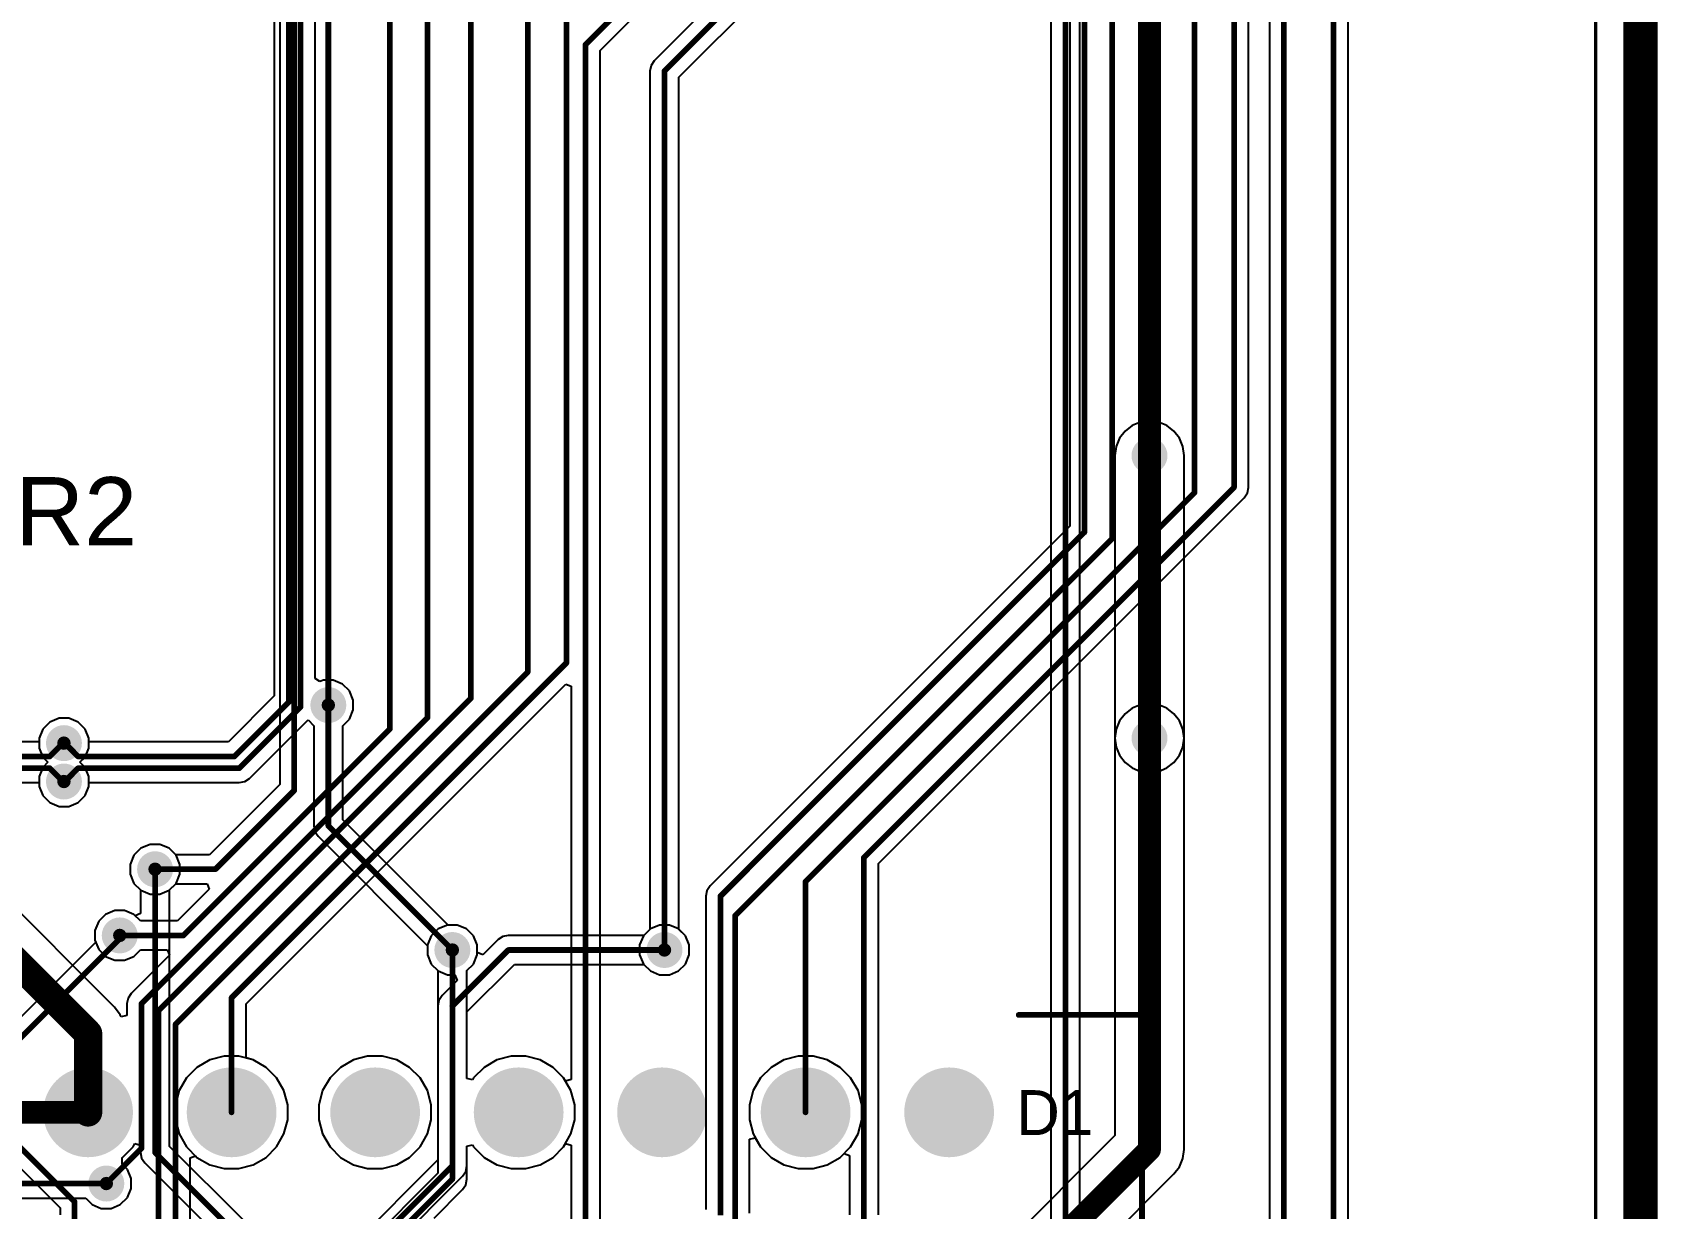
# Model space of a CAD drawing. Header units: millimetres. Extents: x -0.36 to 5.33, y -0.63 to 3.45.
# Drawn here: x 3.903 to 5.33, y 0.932 to 1.965 of the extents above; entities that cross this region are included whole.
import ezdxf

# ---------------------------------------------------------------- set-up
doc = ezdxf.new("R2010")
doc.units = ezdxf.units.MM
doc.header["$MEASUREMENT"] = 0
for name, color, linetype in [('BottomLayer', 5, 'Continuous'), ('BottomSolder', 6, 'Continuous'), ('Mechanical2', 216, 'Continuous'), ('MultiLayer', 9, 'Continuous'), ('PadHoleLayer', 156, 'Continuous'), ('TopLayer', 1, 'Continuous'), ('TopOverlay', 2, 'Continuous'), ('TopSolder', 216, 'Continuous'), ('ViaHoleLayer', 16, 'Continuous')]:
    doc.layers.add(name, color=color, linetype=linetype)
doc.styles.add('Arial', font='', dxfattribs={"height": 0.2})
doc.styles.get('Arial').set_extended_font_data('Arial')

# ---------------------------------------------------------------- blocks, each defined once
blk = doc.blocks.new('1_1376430_8_1')
at = {"layer": 'BottomLayer'}
h = blk.add_hatch(color=5, dxfattribs=at)
edge = h.paths.add_edge_path()
edge.add_arc((1.2933, 0.3238), 0.0394, 0, 360)
h = blk.add_hatch(color=5, dxfattribs=at)
edge = h.paths.add_edge_path()
edge.add_arc((1.4193, 0.3238), 0.0394, 0, 360)
h = blk.add_hatch(color=5, dxfattribs=at)
edge = h.paths.add_edge_path()
edge.add_arc((1.5453, 0.3238), 0.0394, 0, 360)
h = blk.add_hatch(color=5, dxfattribs=at)
edge = h.paths.add_edge_path()
edge.add_arc((1.6713, 0.3238), 0.0394, 0, 360)
h = blk.add_hatch(color=5, dxfattribs=at)
edge = h.paths.add_edge_path()
edge.add_arc((1.7972, 0.3238), 0.0394, 0, 360)
h = blk.add_hatch(color=5, dxfattribs=at)
edge = h.paths.add_edge_path()
edge.add_arc((1.9232, 0.3238), 0.0394, 0, 360)
h = blk.add_hatch(color=5, dxfattribs=at)
edge = h.paths.add_edge_path()
edge.add_arc((2.0492, 0.3238), 0.0394, 0, 360)
at = {"layer": 'BottomSolder'}
h = blk.add_hatch(color=6, dxfattribs=at)
edge = h.paths.add_edge_path()
edge.add_arc((1.2933, 0.3238), 0.0394, 0, 360)
h = blk.add_hatch(color=6, dxfattribs=at)
edge = h.paths.add_edge_path()
edge.add_arc((1.4193, 0.3238), 0.0394, 0, 360)
h = blk.add_hatch(color=6, dxfattribs=at)
edge = h.paths.add_edge_path()
edge.add_arc((1.5453, 0.3238), 0.0394, 0, 360)
h = blk.add_hatch(color=6, dxfattribs=at)
edge = h.paths.add_edge_path()
edge.add_arc((1.6713, 0.3238), 0.0394, 0, 360)
h = blk.add_hatch(color=6, dxfattribs=at)
edge = h.paths.add_edge_path()
edge.add_arc((1.7972, 0.3238), 0.0394, 0, 360)
h = blk.add_hatch(color=6, dxfattribs=at)
edge = h.paths.add_edge_path()
edge.add_arc((1.9232, 0.3238), 0.0394, 0, 360)
h = blk.add_hatch(color=6, dxfattribs=at)
edge = h.paths.add_edge_path()
edge.add_arc((2.0492, 0.3238), 0.0394, 0, 360)
at = {"layer": 'MultiLayer'}
h = blk.add_hatch(color=9, dxfattribs=at)
edge = h.paths.add_edge_path()
edge.add_arc((1.2933, 0.3238), 0.0394, 0, 360)
h = blk.add_hatch(color=9, dxfattribs=at)
edge = h.paths.add_edge_path()
edge.add_arc((1.4193, 0.3238), 0.0394, 0, 360)
h = blk.add_hatch(color=9, dxfattribs=at)
edge = h.paths.add_edge_path()
edge.add_arc((1.5453, 0.3238), 0.0394, 0, 360)
h = blk.add_hatch(color=9, dxfattribs=at)
edge = h.paths.add_edge_path()
edge.add_arc((1.6713, 0.3238), 0.0394, 0, 360)
h = blk.add_hatch(color=9, dxfattribs=at)
edge = h.paths.add_edge_path()
edge.add_arc((1.7972, 0.3238), 0.0394, 0, 360)
h = blk.add_hatch(color=9, dxfattribs=at)
edge = h.paths.add_edge_path()
edge.add_arc((1.9232, 0.3238), 0.0394, 0, 360)
h = blk.add_hatch(color=9, dxfattribs=at)
edge = h.paths.add_edge_path()
edge.add_arc((2.0492, 0.3238), 0.0394, 0, 360)
at = {"layer": 'PadHoleLayer'}
h = blk.add_hatch(color=156, dxfattribs=at)
edge = h.paths.add_edge_path()
edge.add_arc((1.2933, 0.3238), 0.0238, 0, 360)
h = blk.add_hatch(color=156, dxfattribs=at)
edge = h.paths.add_edge_path()
edge.add_arc((1.4193, 0.3238), 0.0238, 0, 360)
h = blk.add_hatch(color=156, dxfattribs=at)
edge = h.paths.add_edge_path()
edge.add_arc((1.5453, 0.3238), 0.0238, 0, 360)
h = blk.add_hatch(color=156, dxfattribs=at)
edge = h.paths.add_edge_path()
edge.add_arc((1.6713, 0.3238), 0.0238, 0, 360)
h = blk.add_hatch(color=156, dxfattribs=at)
edge = h.paths.add_edge_path()
edge.add_arc((1.7972, 0.3238), 0.0238, 0, 360)
h = blk.add_hatch(color=156, dxfattribs=at)
edge = h.paths.add_edge_path()
edge.add_arc((1.9232, 0.3238), 0.0238, 0, 360)
h = blk.add_hatch(color=156, dxfattribs=at)
edge = h.paths.add_edge_path()
edge.add_arc((2.0492, 0.3238), 0.0238, 0, 360)
at = {"layer": 'TopLayer'}
h = blk.add_hatch(color=1, dxfattribs=at)
edge = h.paths.add_edge_path()
edge.add_arc((1.2933, 0.3238), 0.0394, 0, 360)
h = blk.add_hatch(color=1, dxfattribs=at)
edge = h.paths.add_edge_path()
edge.add_arc((1.4193, 0.3238), 0.0394, 0, 360)
h = blk.add_hatch(color=1, dxfattribs=at)
edge = h.paths.add_edge_path()
edge.add_arc((1.5453, 0.3238), 0.0394, 0, 360)
h = blk.add_hatch(color=1, dxfattribs=at)
edge = h.paths.add_edge_path()
edge.add_arc((1.6713, 0.3238), 0.0394, 0, 360)
h = blk.add_hatch(color=1, dxfattribs=at)
edge = h.paths.add_edge_path()
edge.add_arc((1.7972, 0.3238), 0.0394, 0, 360)
h = blk.add_hatch(color=1, dxfattribs=at)
edge = h.paths.add_edge_path()
edge.add_arc((1.9232, 0.3238), 0.0394, 0, 360)
h = blk.add_hatch(color=1, dxfattribs=at)
edge = h.paths.add_edge_path()
edge.add_arc((2.0492, 0.3238), 0.0394, 0, 360)
at = {"layer": 'TopSolder'}
h = blk.add_hatch(color=216, dxfattribs=at)
edge = h.paths.add_edge_path()
edge.add_arc((1.2933, 0.3238), 0.0394, 0, 360)
h = blk.add_hatch(color=216, dxfattribs=at)
edge = h.paths.add_edge_path()
edge.add_arc((1.4193, 0.3238), 0.0394, 0, 360)
h = blk.add_hatch(color=216, dxfattribs=at)
edge = h.paths.add_edge_path()
edge.add_arc((1.5453, 0.3238), 0.0394, 0, 360)
h = blk.add_hatch(color=216, dxfattribs=at)
edge = h.paths.add_edge_path()
edge.add_arc((1.6713, 0.3238), 0.0394, 0, 360)
h = blk.add_hatch(color=216, dxfattribs=at)
edge = h.paths.add_edge_path()
edge.add_arc((1.7972, 0.3238), 0.0394, 0, 360)
h = blk.add_hatch(color=216, dxfattribs=at)
edge = h.paths.add_edge_path()
edge.add_arc((1.9232, 0.3238), 0.0394, 0, 360)
h = blk.add_hatch(color=216, dxfattribs=at)
edge = h.paths.add_edge_path()
edge.add_arc((2.0492, 0.3238), 0.0394, 0, 360)
at = {"layer": 'TopOverlay', "const_width": 0.005}
for points in [[(2.1102, 0.4093), (2.2185, 0.4093)], [(2.1102, 0.4093), (2.2185, 0.4093)], [(2.2185, -0.7415), (2.2185, 0.4093)], [(2.2185, -0.7415), (2.2185, 0.4093)]]:
    blk.add_lwpolyline(points, dxfattribs=at)
at = {"layer": 'TopOverlay', "const_width": 0.0025}
for points in [[(2.109, 0.4093, 1), (2.1115, 0.4093, 1)], [(2.109, 0.4093, 1), (2.1115, 0.4093, 1)], [(2.2172, 0.4093, 1), (2.2197, 0.4093, 1)], [(2.2172, 0.4093, 1), (2.2197, 0.4093, 1)], [(2.2172, 0.4093, 1), (2.2197, 0.4093, 1)], [(2.2172, 0.4093, 1), (2.2197, 0.4093, 1)]]:
    blk.add_lwpolyline(points, format="xyb", close=True, dxfattribs=at)
at = {"layer": 'TopOverlay'}
blk.add_text('D1', height=0.03937, dxfattribs=at).set_placement((2.1083, 0.3039))

msp = doc.modelspace()

# ---------------------------------------------------------------- hatches: boundary and pattern name
at = {"layer": 'BottomLayer'}
h = msp.add_hatch(color=5, dxfattribs=at)
edge = h.paths.add_edge_path()
edge.add_arc((4.884, 1.5931), 0.0118, 0, 360)
h = msp.add_hatch(color=5, dxfattribs=at)
edge = h.paths.add_edge_path()
edge.add_arc((4.1631, 1.3741), 0.0118, 0, 360)
h = msp.add_hatch(color=5, dxfattribs=at)
edge = h.paths.add_edge_path()
edge.add_arc((4.884, 1.3451), 0.0118, 0, 360)
h = msp.add_hatch(color=5, dxfattribs=at)
edge = h.paths.add_edge_path()
edge.add_arc((3.931, 1.3407), 0.0118, 0, 360)
h = msp.add_hatch(color=5, dxfattribs=at)
edge = h.paths.add_edge_path()
edge.add_arc((3.931, 1.307), 0.0118, 0, 360)
h = msp.add_hatch(color=5, dxfattribs=at)
edge = h.paths.add_edge_path()
edge.add_arc((4.011, 1.23), 0.0118, 0, 360)
h = msp.add_hatch(color=5, dxfattribs=at)
edge = h.paths.add_edge_path()
edge.add_arc((3.98, 1.1719), 0.0118, 0, 360)
h = msp.add_hatch(color=5, dxfattribs=at)
edge = h.paths.add_edge_path()
edge.add_arc((4.272, 1.1591), 0.0118, 0, 360)
h = msp.add_hatch(color=5, dxfattribs=at)
edge = h.paths.add_edge_path()
edge.add_arc((4.4582, 1.1591), 0.0118, 0, 360)
h = msp.add_hatch(color=5, dxfattribs=at)
edge = h.paths.add_edge_path()
edge.add_arc((3.9682, 0.9541), 0.0118, 0, 360)
at = {"layer": 'BottomSolder'}
h = msp.add_hatch(color=6, dxfattribs=at)
edge = h.paths.add_edge_path()
edge.add_arc((4.884, 1.5931), 0.0158, 0, 360)
h = msp.add_hatch(color=6, dxfattribs=at)
edge = h.paths.add_edge_path()
edge.add_arc((4.1631, 1.3741), 0.0158, 0, 360)
h = msp.add_hatch(color=6, dxfattribs=at)
edge = h.paths.add_edge_path()
edge.add_arc((3.931, 1.3407), 0.0158, 0, 360)
h = msp.add_hatch(color=6, dxfattribs=at)
edge = h.paths.add_edge_path()
edge.add_arc((4.884, 1.3451), 0.0158, 0, 360)
h = msp.add_hatch(color=6, dxfattribs=at)
edge = h.paths.add_edge_path()
edge.add_arc((3.931, 1.307), 0.0158, 0, 360)
h = msp.add_hatch(color=6, dxfattribs=at)
edge = h.paths.add_edge_path()
edge.add_arc((4.011, 1.23), 0.0158, 0, 360)
h = msp.add_hatch(color=6, dxfattribs=at)
edge = h.paths.add_edge_path()
edge.add_arc((3.98, 1.1719), 0.0158, 0, 360)
h = msp.add_hatch(color=6, dxfattribs=at)
edge = h.paths.add_edge_path()
edge.add_arc((4.272, 1.1591), 0.0158, 0, 360)
h = msp.add_hatch(color=6, dxfattribs=at)
edge = h.paths.add_edge_path()
edge.add_arc((4.4582, 1.1591), 0.0158, 0, 360)
h = msp.add_hatch(color=6, dxfattribs=at)
edge = h.paths.add_edge_path()
edge.add_arc((3.9682, 0.9541), 0.0158, 0, 360)
at = {"layer": 'TopLayer'}
h = msp.add_hatch(color=1, dxfattribs=at)
edge = h.paths.add_edge_path()
edge.add_arc((4.884, 1.5931), 0.0118, 0, 360)
h = msp.add_hatch(color=1, dxfattribs=at)
edge = h.paths.add_edge_path()
edge.add_arc((4.1631, 1.3741), 0.0118, 0, 360)
h = msp.add_hatch(color=1, dxfattribs=at)
edge = h.paths.add_edge_path()
edge.add_arc((4.884, 1.3451), 0.0118, 0, 360)
h = msp.add_hatch(color=1, dxfattribs=at)
edge = h.paths.add_edge_path()
edge.add_arc((3.931, 1.3407), 0.0118, 0, 360)
h = msp.add_hatch(color=1, dxfattribs=at)
edge = h.paths.add_edge_path()
edge.add_arc((3.931, 1.307), 0.0118, 0, 360)
h = msp.add_hatch(color=1, dxfattribs=at)
edge = h.paths.add_edge_path()
edge.add_arc((4.011, 1.23), 0.0118, 0, 360)
h = msp.add_hatch(color=1, dxfattribs=at)
edge = h.paths.add_edge_path()
edge.add_arc((3.98, 1.1719), 0.0118, 0, 360)
h = msp.add_hatch(color=1, dxfattribs=at)
edge = h.paths.add_edge_path()
edge.add_arc((4.272, 1.1591), 0.0118, 0, 360)
h = msp.add_hatch(color=1, dxfattribs=at)
edge = h.paths.add_edge_path()
edge.add_arc((4.4582, 1.1591), 0.0118, 0, 360)
h = msp.add_hatch(color=1, dxfattribs=at)
edge = h.paths.add_edge_path()
edge.add_arc((3.9682, 0.9541), 0.0118, 0, 360)
at = {"layer": 'TopSolder'}
h = msp.add_hatch(color=216, dxfattribs=at)
edge = h.paths.add_edge_path()
edge.add_arc((4.884, 1.5931), 0.0158, 0, 360)
h = msp.add_hatch(color=216, dxfattribs=at)
edge = h.paths.add_edge_path()
edge.add_arc((4.1631, 1.3741), 0.0158, 0, 360)
h = msp.add_hatch(color=216, dxfattribs=at)
edge = h.paths.add_edge_path()
edge.add_arc((3.931, 1.3407), 0.0158, 0, 360)
h = msp.add_hatch(color=216, dxfattribs=at)
edge = h.paths.add_edge_path()
edge.add_arc((4.884, 1.3451), 0.0158, 0, 360)
h = msp.add_hatch(color=216, dxfattribs=at)
edge = h.paths.add_edge_path()
edge.add_arc((3.931, 1.307), 0.0158, 0, 360)
h = msp.add_hatch(color=216, dxfattribs=at)
edge = h.paths.add_edge_path()
edge.add_arc((4.011, 1.23), 0.0158, 0, 360)
h = msp.add_hatch(color=216, dxfattribs=at)
edge = h.paths.add_edge_path()
edge.add_arc((3.98, 1.1719), 0.0158, 0, 360)
h = msp.add_hatch(color=216, dxfattribs=at)
edge = h.paths.add_edge_path()
edge.add_arc((4.272, 1.1591), 0.0158, 0, 360)
h = msp.add_hatch(color=216, dxfattribs=at)
edge = h.paths.add_edge_path()
edge.add_arc((4.4582, 1.1591), 0.0158, 0, 360)
h = msp.add_hatch(color=216, dxfattribs=at)
edge = h.paths.add_edge_path()
edge.add_arc((3.9682, 0.9541), 0.0158, 0, 360)
at = {"layer": 'ViaHoleLayer'}
h = msp.add_hatch(color=16, dxfattribs=at)
edge = h.paths.add_edge_path()
edge.add_arc((4.884, 1.5931), 0.00591, 0, 360)
h = msp.add_hatch(color=16, dxfattribs=at)
edge = h.paths.add_edge_path()
edge.add_arc((4.1631, 1.3741), 0.00591, 0, 360)
h = msp.add_hatch(color=16, dxfattribs=at)
edge = h.paths.add_edge_path()
edge.add_arc((3.931, 1.3407), 0.00591, 0, 360)
h = msp.add_hatch(color=16, dxfattribs=at)
edge = h.paths.add_edge_path()
edge.add_arc((4.884, 1.3451), 0.00591, 0, 360)
h = msp.add_hatch(color=16, dxfattribs=at)
edge = h.paths.add_edge_path()
edge.add_arc((3.931, 1.307), 0.00591, 0, 360)
h = msp.add_hatch(color=16, dxfattribs=at)
edge = h.paths.add_edge_path()
edge.add_arc((4.011, 1.23), 0.00591, 0, 360)
h = msp.add_hatch(color=16, dxfattribs=at)
edge = h.paths.add_edge_path()
edge.add_arc((3.98, 1.1719), 0.00591, 0, 360)
h = msp.add_hatch(color=16, dxfattribs=at)
edge = h.paths.add_edge_path()
edge.add_arc((4.272, 1.1591), 0.00591, 0, 360)
h = msp.add_hatch(color=16, dxfattribs=at)
edge = h.paths.add_edge_path()
edge.add_arc((4.4582, 1.1591), 0.00591, 0, 360)
h = msp.add_hatch(color=16, dxfattribs=at)
edge = h.paths.add_edge_path()
edge.add_arc((3.9682, 0.9541), 0.00591, 0, 360)

# ---------------------------------------------------------------- linework, layer by layer
at = {"layer": 'BottomLayer'}
for p, q in [((5.275, 3.399), (5.275, -0.02)), ((4.8229, 0.5372), (4.8229, 2.757)), ((4.7974, 2.7517), (4.7974, 0.5424)), ((4.1157, 2.2118), (4.1157, 1.3821)), ((4.1515, 1.3975), (4.1515, 2.2022)), ((4.8626, 1.6145), (4.8578, 1.6083)), ((4.8689, 1.6194), (4.8626, 1.6145)), ((4.8762, 1.6224), (4.8689, 1.6194)), ((4.884, 1.6234), (4.8762, 1.6224)), ((4.8918, 1.6224), (4.884, 1.6234)), ((4.8991, 1.6194), (4.8918, 1.6224)), ((4.9054, 1.6145), (4.8991, 1.6194)), ((4.9102, 1.6083), (4.9054, 1.6145)), ((4.8548, 1.601), (4.8537, 1.5931)), ((4.8578, 1.6083), (4.8548, 1.601)), ((4.9132, 1.601), (4.9102, 1.6083)), ((4.9143, 1.5931), (4.9132, 1.601)), ((4.8537, 1.5931), (4.8537, 1.3451)), ((4.9143, 1.3451), (4.9143, 1.5931)), ((4.1557, 1.3947), (4.1515, 1.3975)), ((4.1588, 1.396), (4.1557, 1.3947)), ((4.1674, 1.396), (4.1588, 1.396)), ((4.1755, 1.3926), (4.1674, 1.396)), ((4.1816, 1.3865), (4.1755, 1.3926)), ((4.1849, 1.3785), (4.1816, 1.3865)), ((4.1157, 1.3821), (4.0754, 1.3417)), ((4.1816, 1.3618), (4.1849, 1.3698)), ((4.1849, 1.3698), (4.1849, 1.3785)), ((3.9186, 1.3592), (3.9125, 1.353)), ((3.9267, 1.3625), (3.9186, 1.3592)), ((3.9353, 1.3625), (3.9267, 1.3625)), ((3.9434, 1.3592), (3.9353, 1.3625)), ((3.9495, 1.353), (3.9434, 1.3592)), ((4.0939, 1.3097), (4.1453, 1.3611)), ((4.1453, 1.3611), (4.1504, 1.356)), ((4.1504, 1.356), (4.1504, 1.268)), ((4.1758, 1.356), (4.1816, 1.3618)), ((4.1758, 1.2733), (4.1758, 1.356)), ((3.9125, 1.353), (3.9092, 1.345)), ((3.9092, 1.345), (3.9092, 1.3363)), ((3.9528, 1.345), (3.9495, 1.353)), ((3.9528, 1.3417), (3.9528, 1.345)), ((4.0754, 1.3417), (3.9528, 1.3417)), ((4.8537, 1.3451), (4.8548, 1.3373)), ((4.9132, 1.3373), (4.9143, 1.3451)), ((3.9092, 1.3363), (3.9125, 1.3283)), ((3.9125, 1.3283), (3.917, 1.3239)), ((4.8548, 1.3373), (4.8578, 1.33)), ((4.8578, 1.33), (4.8626, 1.3238)), ((4.9054, 1.3238), (4.9102, 1.33)), ((4.9102, 1.33), (4.9132, 1.3373)), ((3.9125, 1.3194), (3.9092, 1.3114)), ((3.917, 1.3239), (3.9125, 1.3194)), ((4.8626, 1.3238), (4.8689, 1.3189)), ((4.8689, 1.3189), (4.8762, 1.3159)), ((4.8762, 1.3159), (4.884, 1.3149)), ((4.884, 1.3149), (4.8918, 1.3159)), ((4.8918, 1.3159), (4.8991, 1.3189)), ((4.8991, 1.3189), (4.9054, 1.3238)), ((3.9092, 1.3114), (3.9092, 1.3027)), ((3.9092, 1.3027), (3.9125, 1.2947)), ((3.9495, 1.2947), (3.9528, 1.3027)), ((3.9528, 1.3027), (3.9528, 1.306)), ((3.9528, 1.306), (4.0849, 1.306)), ((4.0849, 1.306), (4.0898, 1.3069)), ((4.0898, 1.3069), (4.0939, 1.3097)), ((3.9125, 1.2947), (3.9186, 1.2885)), ((3.9186, 1.2885), (3.9267, 1.2852)), ((3.9267, 1.2852), (3.9353, 1.2852)), ((3.9353, 1.2852), (3.9434, 1.2885)), ((3.9434, 1.2885), (3.9495, 1.2947)), ((4.2682, 1.181), (4.1758, 1.2733)), ((4.1504, 1.268), (4.1513, 1.2632)), ((4.1513, 1.2632), (4.1541, 1.259)), ((4.1541, 1.259), (4.2502, 1.1629)), ((3.9925, 1.2424), (3.9892, 1.2343)), ((3.9986, 1.2485), (3.9925, 1.2424)), ((4.0067, 1.2518), (3.9986, 1.2485)), ((4.0153, 1.2518), (4.0067, 1.2518)), ((4.0234, 1.2485), (4.0153, 1.2518)), ((4.0295, 1.2424), (4.0234, 1.2485)), ((4.0328, 1.2343), (4.0295, 1.2424)), ((3.9892, 1.2343), (3.9892, 1.2257)), ((4.0328, 1.2257), (4.0328, 1.2343)), ((3.9892, 1.2257), (3.9925, 1.2176)), ((3.9925, 1.2176), (3.9983, 1.2119)), ((4.0237, 1.2119), (4.0295, 1.2176)), ((4.0295, 1.2176), (4.0328, 1.2257)), ((3.9983, 1.2119), (3.9983, 1.1911)), ((4.0237, 0.9867), (4.0237, 1.2119)), ((3.9615, 1.1843), (3.9582, 1.1763)), ((3.9676, 1.1904), (3.9615, 1.1843)), ((3.9757, 1.1938), (3.9676, 1.1904)), ((3.9843, 1.1938), (3.9757, 1.1938)), ((3.9923, 1.1904), (3.9843, 1.1938)), ((3.9936, 1.1891), (3.9923, 1.1904)), ((3.9983, 1.1911), (3.9936, 1.1891)), ((3.9582, 1.1763), (3.9582, 1.1676)), ((4.2763, 1.181), (4.2682, 1.181)), ((4.2844, 1.1776), (4.2763, 1.181)), ((4.2905, 1.1715), (4.2844, 1.1776)), ((4.2938, 1.1635), (4.2905, 1.1715)), ((4.3162, 1.1709), (4.3121, 1.1682)), ((4.3211, 1.1719), (4.3162, 1.1709)), ((4.4401, 1.1719), (4.3211, 1.1719)), ((4.4458, 1.1776), (4.4401, 1.1719)), ((4.4538, 1.181), (4.4458, 1.1776)), ((4.4625, 1.181), (4.4538, 1.181)), ((4.4705, 1.1776), (4.4625, 1.181)), ((4.4766, 1.1715), (4.4705, 1.1776)), ((4.48, 1.1635), (4.4766, 1.1715)), ((3.9589, 1.1659), (3.888, 1.095)), ((3.9582, 1.1676), (3.9589, 1.1659)), ((4.2502, 1.1629), (4.2502, 1.1548)), ((4.2938, 1.1569), (4.2938, 1.1635)), ((4.2988, 1.1549), (4.2938, 1.1569)), ((4.3121, 1.1682), (4.2988, 1.1549)), ((4.48, 1.1548), (4.48, 1.1635)), ((4.2502, 1.1548), (4.2535, 1.1468)), ((4.2535, 1.1468), (4.2596, 1.1407)), ((4.2847, 1.1048), (4.3264, 1.1464)), ((4.3264, 1.1464), (4.4401, 1.1464)), ((4.4401, 1.1464), (4.4458, 1.1407)), ((4.4705, 1.1407), (4.4766, 1.1468)), ((4.4766, 1.1468), (4.48, 1.1548)), ((4.2596, 1.1407), (4.2677, 1.1373)), ((4.2763, 1.1323), (4.263, 1.1191)), ((4.2677, 1.1373), (4.2742, 1.1373)), ((4.2742, 1.1373), (4.2763, 1.1323)), ((4.4458, 1.1407), (4.4538, 1.1373)), ((4.4538, 1.1373), (4.4625, 1.1373)), ((4.4625, 1.1373), (4.4705, 1.1407)), ((4.2602, 1.1149), (4.2593, 1.11)), ((4.263, 1.1191), (4.2602, 1.1149)), ((4.2593, 1.11), (4.2593, 0.9749)), ((4.2847, 1.0464), (4.2847, 1.1048)), ((4.0478, 1.0561), (4.0386, 1.0469)), ((4.0591, 1.0626), (4.0478, 1.0561)), ((4.0716, 1.066), (4.0591, 1.0626)), ((4.0846, 1.066), (4.0716, 1.066)), ((4.0972, 1.0626), (4.0846, 1.066)), ((4.1085, 1.0561), (4.0972, 1.0626)), ((4.1176, 1.0469), (4.1085, 1.0561)), ((4.1738, 1.0561), (4.1646, 1.0469)), ((4.1851, 1.0626), (4.1738, 1.0561)), ((4.1976, 1.066), (4.1851, 1.0626)), ((4.2106, 1.066), (4.1976, 1.066)), ((4.2232, 1.0626), (4.2106, 1.066)), ((4.2344, 1.0561), (4.2232, 1.0626)), ((4.2436, 1.0469), (4.2344, 1.0561)), ((4.2998, 1.0561), (4.2906, 1.0469)), ((4.3111, 1.0626), (4.2998, 1.0561)), ((4.3236, 1.066), (4.3111, 1.0626)), ((4.3366, 1.066), (4.3236, 1.066)), ((4.3492, 1.0626), (4.3366, 1.066)), ((4.3604, 1.0561), (4.3492, 1.0626)), ((4.3696, 1.0469), (4.3604, 1.0561)), ((4.5518, 1.0561), (4.5426, 1.0469)), ((4.563, 1.0626), (4.5518, 1.0561)), ((4.5756, 1.066), (4.563, 1.0626)), ((4.5886, 1.066), (4.5756, 1.066)), ((4.6011, 1.0626), (4.5886, 1.066)), ((4.6124, 1.0561), (4.6011, 1.0626)), ((4.6216, 1.0469), (4.6124, 1.0561)), ((4.0386, 1.0469), (4.0321, 1.0357)), ((4.1241, 1.0357), (4.1176, 1.0469)), ((4.1646, 1.0469), (4.1581, 1.0357)), ((4.2501, 1.0357), (4.2436, 1.0469)), ((4.2896, 1.0451), (4.2847, 1.0464)), ((4.2906, 1.0469), (4.2896, 1.0451)), ((4.3761, 1.0357), (4.3696, 1.0469)), ((4.5426, 1.0469), (4.5361, 1.0357)), ((4.6281, 1.0357), (4.6216, 1.0469)), ((4.0321, 1.0357), (4.0288, 1.0231)), ((4.1275, 1.0231), (4.1241, 1.0357)), ((4.1581, 1.0357), (4.1548, 1.0231)), ((4.2535, 1.0231), (4.2501, 1.0357)), ((4.3795, 1.0231), (4.3761, 1.0357)), ((4.5361, 1.0357), (4.5327, 1.0231)), ((4.6314, 1.0231), (4.6281, 1.0357)), ((4.0288, 1.0231), (4.0288, 1.0101)), ((4.1275, 1.0101), (4.1275, 1.0231)), ((4.1548, 1.0231), (4.1548, 1.0101)), ((4.2535, 1.0101), (4.2535, 1.0231)), ((4.3795, 1.0101), (4.3795, 1.0231)), ((4.5327, 1.0231), (4.5327, 1.0101)), ((4.6314, 1.0101), (4.6314, 1.0231)), ((4.0288, 1.0101), (4.0321, 0.9976)), ((4.1241, 0.9976), (4.1275, 1.0101)), ((4.1548, 1.0101), (4.1581, 0.9976)), ((4.2501, 0.9976), (4.2535, 1.0101)), ((4.3761, 0.9976), (4.3795, 1.0101)), ((4.5327, 1.0101), (4.5361, 0.9976)), ((4.6281, 0.9976), (4.6314, 1.0101)), ((3.9825, 0.9771), (3.9917, 0.9863)), ((3.9917, 0.9863), (3.9933, 0.9891)), ((3.9933, 0.9891), (3.9983, 0.9877)), ((3.9983, 0.9877), (3.9983, 0.9814)), ((4.0889, 0.9216), (4.0237, 0.9867)), ((4.0321, 0.9976), (4.0386, 0.9863)), ((4.0386, 0.9863), (4.0478, 0.9771)), ((4.1085, 0.9771), (4.1176, 0.9863)), ((4.1176, 0.9863), (4.1241, 0.9976)), ((4.1581, 0.9976), (4.1646, 0.9863)), ((4.1646, 0.9863), (4.1738, 0.9771)), ((4.2344, 0.9771), (4.2436, 0.9863)), ((4.2436, 0.9863), (4.2501, 0.9976)), ((4.2847, 0.9868), (4.2896, 0.9881)), ((4.2847, 0.9697), (4.2847, 0.9868)), ((4.2896, 0.9881), (4.2906, 0.9863)), ((4.2906, 0.9863), (4.2998, 0.9771)), ((4.3604, 0.9771), (4.3696, 0.9863)), ((4.3696, 0.9863), (4.3761, 0.9976)), ((4.5361, 0.9976), (4.5426, 0.9863)), ((4.5426, 0.9863), (4.5518, 0.9771)), ((4.6124, 0.9771), (4.6216, 0.9863)), ((4.6216, 0.9863), (4.6281, 0.9976)), ((3.9821, 0.9711), (3.9822, 0.977)), ((3.9867, 0.9665), (3.9821, 0.9711)), ((3.9822, 0.977), (3.9825, 0.9771)), ((3.9983, 0.9814), (3.9992, 0.9765)), ((3.9992, 0.9765), (4.002, 0.9724)), ((4.002, 0.9724), (4.0708, 0.9035)), ((4.0478, 0.9771), (4.0591, 0.9706)), ((4.0591, 0.9706), (4.0716, 0.9672)), ((4.0846, 0.9672), (4.0972, 0.9706)), ((4.0972, 0.9706), (4.1085, 0.9771)), ((4.2593, 0.9749), (4.1676, 0.8832)), ((4.1738, 0.9771), (4.1851, 0.9706)), ((4.1851, 0.9706), (4.1976, 0.9672)), ((4.2106, 0.9672), (4.2232, 0.9706)), ((4.2232, 0.9706), (4.2344, 0.9771)), ((4.2998, 0.9771), (4.3111, 0.9706)), ((4.3111, 0.9706), (4.3236, 0.9672)), ((4.3366, 0.9672), (4.3492, 0.9706)), ((4.3492, 0.9706), (4.3604, 0.9771)), ((4.5518, 0.9771), (4.563, 0.9706)), ((4.563, 0.9706), (4.5756, 0.9672)), ((4.5886, 0.9672), (4.6011, 0.9706)), ((4.6011, 0.9706), (4.6124, 0.9771)), ((3.99, 0.9585), (3.9867, 0.9665)), ((3.99, 0.9498), (3.99, 0.9585)), ((4.0716, 0.9672), (4.0846, 0.9672)), ((4.1945, 0.8741), (4.281, 0.9607)), ((4.1976, 0.9672), (4.2106, 0.9672)), ((4.281, 0.9607), (4.2838, 0.9648)), ((4.2838, 0.9648), (4.2847, 0.9697)), ((4.3236, 0.9672), (4.3366, 0.9672)), ((4.5756, 0.9672), (4.5886, 0.9672)), ((3.9805, 0.9357), (3.9867, 0.9418)), ((3.9867, 0.9418), (3.99, 0.9498)), ((3.8592, 0.9414), (3.9501, 0.9414)), ((3.9501, 0.9414), (3.9558, 0.9357)), ((3.9558, 0.9357), (3.9638, 0.9323)), ((3.9638, 0.9323), (3.9725, 0.9323)), ((3.9725, 0.9323), (3.9805, 0.9357))]:
    msp.add_line(p, q, dxfattribs=at)
for points, const_width in [([(4.8102, 0.5372), (4.8102, 2.757)], 0.005), ([(4.1285, 1.3768), (4.1285, 2.2118)], 0.005), ([(4.1388, 1.3726), (4.1388, 2.2075)], 0.005), ([(4.884, 1.3451), (4.884, 1.5931)], 0.02), ([(4.0807, 1.329), (4.1285, 1.3768)], 0.005), ([(4.0849, 1.3187), (4.1388, 1.3726)], 0.005), ([(4.1631, 1.268), (4.1631, 1.3741)], 0.005), ([(3.931, 1.3407), (3.9318, 1.3407)], 0.005), ([(3.9318, 1.3407), (3.9434, 1.329)], 0.005), ([(3.9434, 1.329), (4.0807, 1.329)], 0.005), ([(3.9318, 1.307), (3.9434, 1.3187)], 0.005), ([(3.9434, 1.3187), (4.0849, 1.3187)], 0.005), ([(3.931, 1.307), (3.9318, 1.307)], 0.005), ([(4.1631, 1.268), (4.272, 1.1591)], 0.005), ([(4.011, 0.9814), (4.011, 1.23)], 0.005), ([(3.8872, 1.0761), (3.98, 1.169)], 0.005), ([(3.98, 1.169), (3.98, 1.1719)], 0.005), ([(4.272, 1.11), (4.3211, 1.1591)], 0.005), ([(4.3211, 1.1591), (4.4582, 1.1591)], 0.005), ([(4.272, 0.9697), (4.272, 1.11)], 0.005), ([(3.5939, 1.0166), (3.9522, 1.0166)], 0.02), ([(4.011, 0.9814), (4.1136, 0.8788)], 0.005), ([(4.1495, 0.8471), (4.272, 0.9697)], 0.005), ([(3.854, 0.9541), (3.9682, 0.9541)], 0.005)]:
    msp.add_lwpolyline(points, dxfattribs=dict(at, const_width=const_width))
for points, const_width in [([(4.879, 1.5931, 1), (4.889, 1.5931, 1)], 0.01), ([(4.1272, 1.3768, 1), (4.1297, 1.3768, 1)], 0.0025), ([(4.1272, 1.3768, 1), (4.1297, 1.3768, 1)], 0.0025), ([(4.1375, 1.3726, 1), (4.14, 1.3726, 1)], 0.0025), ([(4.1375, 1.3726, 1), (4.14, 1.3726, 1)], 0.0025), ([(4.1619, 1.3741, 1), (4.1644, 1.3741, 1)], 0.0025), ([(3.9298, 1.3407, 1), (3.9323, 1.3407, 1)], 0.0025), ([(3.9305, 1.3407, 1), (3.933, 1.3407, 1)], 0.0025), ([(3.9305, 1.3407, 1), (3.933, 1.3407, 1)], 0.0025), ([(4.879, 1.3451, 1), (4.889, 1.3451, 1)], 0.01), ([(3.9422, 1.329, 1), (3.9447, 1.329, 1)], 0.0025), ([(3.9422, 1.329, 1), (3.9447, 1.329, 1)], 0.0025), ([(4.0794, 1.329, 1), (4.0819, 1.329, 1)], 0.0025), ([(4.0794, 1.329, 1), (4.0819, 1.329, 1)], 0.0025), ([(3.9422, 1.3187, 1), (3.9447, 1.3187, 1)], 0.0025), ([(3.9422, 1.3187, 1), (3.9447, 1.3187, 1)], 0.0025), ([(4.0837, 1.3187, 1), (4.0862, 1.3187, 1)], 0.0025), ([(4.0837, 1.3187, 1), (4.0862, 1.3187, 1)], 0.0025), ([(3.9298, 1.307, 1), (3.9323, 1.307, 1)], 0.0025), ([(3.9305, 1.307, 1), (3.933, 1.307, 1)], 0.0025), ([(3.9305, 1.307, 1), (3.933, 1.307, 1)], 0.0025), ([(4.1619, 1.268, 1), (4.1644, 1.268, 1)], 0.0025), ([(4.1619, 1.268, 1), (4.1644, 1.268, 1)], 0.0025), ([(4.0098, 1.23, 1), (4.0122, 1.23, 1)], 0.0025), ([(3.9787, 1.1719, 1), (3.9812, 1.1719, 1)], 0.0025), ([(3.9787, 1.169, 1), (3.9812, 1.169, 1)], 0.0025), ([(3.9787, 1.169, 1), (3.9812, 1.169, 1)], 0.0025), ([(4.2707, 1.1591, 1), (4.2732, 1.1591, 1)], 0.0025), ([(4.3199, 1.1591, 1), (4.3224, 1.1591, 1)], 0.0025), ([(4.3199, 1.1591, 1), (4.3224, 1.1591, 1)], 0.0025), ([(4.4569, 1.1591, 1), (4.4594, 1.1591, 1)], 0.0025), ([(4.2707, 1.11, 1), (4.2732, 1.11, 1)], 0.0025), ([(4.2707, 1.11, 1), (4.2732, 1.11, 1)], 0.0025), ([(3.9472, 1.0166, 1), (3.9572, 1.0166, 1)], 0.01), ([(4.0098, 0.9814, 1), (4.0122, 0.9814, 1)], 0.0025), ([(4.0098, 0.9814, 1), (4.0122, 0.9814, 1)], 0.0025), ([(4.2707, 0.9697, 1), (4.2732, 0.9697, 1)], 0.0025), ([(4.2707, 0.9697, 1), (4.2732, 0.9697, 1)], 0.0025), ([(3.9669, 0.9541, 1), (3.9694, 0.9541, 1)], 0.0025)]:
    msp.add_lwpolyline(points, format="xyb", close=True, dxfattribs=dict(at, const_width=const_width))
at = {"layer": 'Mechanical2', "const_width": 0.03}
msp.add_lwpolyline([(5.315, 3.4333), (5.315, -0.059)], dxfattribs=at)
at = {"layer": 'TopLayer'}
for p, q in [((5.276, 3.399), (5.276, -0.02)), ((4.9709, 1.5651), (4.9709, 2.938)), ((4.9893, 2.9379), (4.9893, 0.6503)), ((5.0583, 0.6556), (5.0583, 2.938)), ((4.8141, 2.7837), (4.8141, 1.5311)), ((4.1204, 2.2969), (4.1204, 1.3044)), ((4.5365, 2.027), (4.4491, 1.9397)), ((4.4709, 1.9254), (4.5583, 2.0127)), ((4.4017, 1.9487), (4.4401, 1.9871)), ((4.4017, 0.8888), (4.4017, 1.9487)), ((4.4464, 1.9355), (4.4454, 1.9306)), ((4.4454, 1.9306), (4.4454, 1.1772)), ((4.4491, 1.9397), (4.4464, 1.9355)), ((4.4709, 1.1772), (4.4709, 1.9254)), ((4.646, 1.235), (4.9672, 1.5561)), ((4.9672, 1.5561), (4.9699, 1.5603)), ((4.9699, 1.5603), (4.9709, 1.5651)), ((4.8141, 1.5311), (4.4983, 1.2153)), ((4.0909, 1.1119), (4.3716, 1.3926)), ((4.3716, 1.3926), (4.3763, 1.3907)), ((4.3763, 1.3907), (4.3763, 1.0454)), ((4.8689, 1.3714), (4.8626, 1.3665)), ((4.8762, 1.3744), (4.8689, 1.3714)), ((4.884, 1.3754), (4.8762, 1.3744)), ((4.8918, 1.3744), (4.884, 1.3754)), ((4.8991, 1.3714), (4.8918, 1.3744)), ((4.9054, 1.3665), (4.8991, 1.3714)), ((3.9186, 1.3592), (3.9125, 1.353)), ((3.9267, 1.3625), (3.9186, 1.3592)), ((3.9353, 1.3625), (3.9267, 1.3625)), ((3.9434, 1.3592), (3.9353, 1.3625)), ((3.9495, 1.353), (3.9434, 1.3592)), ((4.8578, 1.3603), (4.8548, 1.353)), ((4.8626, 1.3665), (4.8578, 1.3603)), ((4.9102, 1.3603), (4.9054, 1.3665)), ((4.9132, 1.353), (4.9102, 1.3603)), ((3.9092, 1.3417), (3.5641, 1.3417)), ((3.9125, 1.353), (3.9092, 1.345)), ((3.9092, 1.345), (3.9092, 1.3417)), ((3.9528, 1.345), (3.9495, 1.353)), ((3.9528, 1.3363), (3.9528, 1.345)), ((4.8548, 1.353), (4.8537, 1.3451)), ((4.8537, 1.3451), (4.8537, 0.9964)), ((4.9143, 1.3451), (4.9132, 1.353)), ((4.9143, 0.9839), (4.9143, 1.3451)), ((3.945, 1.3239), (3.9495, 1.3283)), ((3.9495, 1.3283), (3.9528, 1.3363)), ((3.9495, 1.3194), (3.945, 1.3239)), ((3.9528, 1.3114), (3.9495, 1.3194)), ((3.8328, 1.306), (3.9092, 1.306)), ((3.9092, 1.306), (3.9092, 1.3027)), ((3.9092, 1.3027), (3.9125, 1.2947)), ((3.9495, 1.2947), (3.9528, 1.3027)), ((3.9528, 1.3027), (3.9528, 1.3114)), ((4.1204, 1.3044), (4.0587, 1.2427)), ((3.9125, 1.2947), (3.9186, 1.2885)), ((3.9186, 1.2885), (3.9267, 1.2852)), ((3.9267, 1.2852), (3.9353, 1.2852)), ((3.9353, 1.2852), (3.9434, 1.2885)), ((3.9434, 1.2885), (3.9495, 1.2947)), ((3.9925, 1.2424), (3.9892, 1.2343)), ((3.9986, 1.2485), (3.9925, 1.2424)), ((4.0067, 1.2518), (3.9986, 1.2485)), ((4.0153, 1.2518), (4.0067, 1.2518)), ((4.0234, 1.2485), (4.0153, 1.2518)), ((4.0291, 1.2427), (4.0234, 1.2485)), ((4.0587, 1.2427), (4.0291, 1.2427)), ((3.9753, 1.109), (3.8496, 1.2348)), ((3.9892, 1.2343), (3.9892, 1.2257)), ((4.646, 0.9265), (4.646, 1.235)), ((3.9892, 1.2257), (3.9925, 1.2176)), ((3.9925, 1.2176), (3.9986, 1.2115)), ((4.0234, 1.2115), (4.0291, 1.2173)), ((4.0291, 1.2173), (4.0567, 1.2173)), ((4.0586, 1.2126), (4.0307, 1.1847)), ((4.0567, 1.2173), (4.0586, 1.2126)), ((4.4983, 1.2153), (4.4955, 1.2111)), ((3.9986, 1.2115), (4.0067, 1.2082)), ((4.0067, 1.2082), (4.0153, 1.2082)), ((4.0153, 1.2082), (4.0234, 1.2115)), ((4.4955, 1.2111), (4.4945, 1.2063)), ((4.4945, 1.2063), (4.4945, 0.9313)), ((3.9615, 1.1843), (3.9582, 1.1763)), ((3.9676, 1.1904), (3.9615, 1.1843)), ((3.9757, 1.1938), (3.9676, 1.1904)), ((3.9843, 1.1938), (3.9757, 1.1938)), ((3.9923, 1.1904), (3.9843, 1.1938)), ((3.9981, 1.1847), (3.9923, 1.1904)), ((4.0307, 1.1847), (3.9981, 1.1847)), ((3.9582, 1.1763), (3.9582, 1.1676)), ((4.2535, 1.1715), (4.2502, 1.1635)), ((4.2596, 1.1776), (4.2535, 1.1715)), ((4.2677, 1.181), (4.2596, 1.1776)), ((4.2763, 1.181), (4.2677, 1.181)), ((4.2844, 1.1776), (4.2763, 1.181)), ((4.2905, 1.1715), (4.2844, 1.1776)), ((4.2938, 1.1635), (4.2905, 1.1715)), ((4.4397, 1.1715), (4.4363, 1.1635)), ((4.4454, 1.1772), (4.4397, 1.1715)), ((4.4766, 1.1715), (4.4709, 1.1772)), ((4.48, 1.1635), (4.4766, 1.1715)), ((3.9582, 1.1676), (3.9615, 1.1596)), ((3.9615, 1.1596), (3.9676, 1.1535)), ((3.9923, 1.1535), (3.9981, 1.1592)), ((3.9981, 1.1592), (4.0217, 1.1592)), ((4.0217, 1.1592), (4.0236, 1.1546)), ((4.2502, 1.1635), (4.2502, 1.1548)), ((4.2938, 1.1548), (4.2938, 1.1635)), ((4.4363, 1.1635), (4.4363, 1.1548)), ((4.48, 1.1548), (4.48, 1.1635)), ((3.9676, 1.1535), (3.9757, 1.1501)), ((3.9757, 1.1501), (3.9843, 1.1501)), ((3.9843, 1.1501), (3.9923, 1.1535)), ((4.0236, 1.1546), (3.99, 1.121)), ((4.2502, 1.1548), (4.2535, 1.1468)), ((4.2535, 1.1468), (4.2593, 1.141)), ((4.2847, 1.141), (4.2905, 1.1468)), ((4.2905, 1.1468), (4.2938, 1.1548)), ((4.4363, 1.1548), (4.4397, 1.1468)), ((4.4397, 1.1468), (4.4458, 1.1407)), ((4.4705, 1.1407), (4.4766, 1.1468)), ((4.4766, 1.1468), (4.48, 1.1548)), ((4.2593, 1.141), (4.2593, 0.9631)), ((4.2847, 1.0464), (4.2847, 1.141)), ((4.4458, 1.1407), (4.4538, 1.1373)), ((4.4538, 1.1373), (4.4625, 1.1373)), ((4.4625, 1.1373), (4.4705, 1.1407)), ((3.9873, 1.1169), (3.9863, 1.112)), ((3.99, 1.121), (3.9873, 1.1169)), ((3.9805, 1.1022), (3.9753, 1.109)), ((3.9813, 1.1005), (3.9805, 1.1022)), ((3.9863, 1.1015), (3.9813, 1.1005)), ((3.9863, 1.112), (3.9863, 1.1015)), ((4.0909, 1.0643), (4.0909, 1.1119)), ((4.0972, 1.0626), (4.0909, 1.0643)), ((4.1085, 1.0561), (4.0972, 1.0626)), ((4.1176, 1.0469), (4.1085, 1.0561)), ((4.1738, 1.0561), (4.1646, 1.0469)), ((4.1851, 1.0626), (4.1738, 1.0561)), ((4.1976, 1.066), (4.1851, 1.0626)), ((4.2106, 1.066), (4.1976, 1.066)), ((4.2232, 1.0626), (4.2106, 1.066)), ((4.2344, 1.0561), (4.2232, 1.0626)), ((4.2436, 1.0469), (4.2344, 1.0561)), ((4.2998, 1.0561), (4.2906, 1.0469)), ((4.3111, 1.0626), (4.2998, 1.0561)), ((4.3236, 1.066), (4.3111, 1.0626)), ((4.3366, 1.066), (4.3236, 1.066)), ((4.3492, 1.0626), (4.3366, 1.066)), ((4.3604, 1.0561), (4.3492, 1.0626)), ((4.3696, 1.0469), (4.3604, 1.0561)), ((4.1241, 1.0357), (4.1176, 1.0469)), ((4.1646, 1.0469), (4.1581, 1.0357)), ((4.2501, 1.0357), (4.2436, 1.0469)), ((4.2896, 1.0451), (4.2847, 1.0464)), ((4.2906, 1.0469), (4.2896, 1.0451)), ((4.3713, 1.0441), (4.3696, 1.0469)), ((4.3763, 1.0454), (4.3713, 1.0441)), ((4.1275, 1.0231), (4.1241, 1.0357)), ((4.1581, 1.0357), (4.1548, 1.0231)), ((4.2535, 1.0231), (4.2501, 1.0357)), ((4.1275, 1.0101), (4.1275, 1.0231)), ((4.1548, 1.0231), (4.1548, 1.0101)), ((4.2535, 1.0101), (4.2535, 1.0231)), ((4.1241, 0.9976), (4.1275, 1.0101)), ((4.1548, 1.0101), (4.1581, 0.9976)), ((4.2501, 0.9976), (4.2535, 1.0101)), ((4.1085, 0.9771), (4.1176, 0.9863)), ((4.1176, 0.9863), (4.1241, 0.9976)), ((4.1581, 0.9976), (4.1646, 0.9863)), ((4.1646, 0.9863), (4.1738, 0.9771)), ((4.2344, 0.9771), (4.2436, 0.9863)), ((4.2436, 0.9863), (4.2501, 0.9976)), ((4.2847, 0.9868), (4.2896, 0.9881)), ((4.2847, 0.9579), (4.2847, 0.9868)), ((4.2896, 0.9881), (4.2906, 0.9863)), ((4.2906, 0.9863), (4.2998, 0.9771)), ((4.3604, 0.9771), (4.3696, 0.9863)), ((4.3696, 0.9863), (4.3713, 0.9891)), ((4.3713, 0.9891), (4.3763, 0.9878)), ((4.3763, 0.9878), (4.3763, 0.8836)), ((4.5329, 0.993), (4.5379, 0.9943)), ((4.5329, 0.9281), (4.5329, 0.993)), ((4.5379, 0.9943), (4.5426, 0.9863)), ((4.5426, 0.9863), (4.5518, 0.9771)), ((4.8537, 0.9964), (4.7264, 0.8691)), ((3.8843, 0.9761), (3.9276, 0.9328)), ((4.0418, 0.9766), (4.0464, 0.9785)), ((4.0418, 0.8669), (4.0418, 0.9766)), ((4.0464, 0.9785), (4.0478, 0.9771)), ((4.0478, 0.9771), (4.0591, 0.9706)), ((4.0591, 0.9706), (4.0716, 0.9672)), ((4.0846, 0.9672), (4.0972, 0.9706)), ((4.0972, 0.9706), (4.1085, 0.9771)), ((4.1738, 0.9771), (4.1851, 0.9706)), ((4.1851, 0.9706), (4.1976, 0.9672)), ((4.2106, 0.9672), (4.2232, 0.9706)), ((4.2232, 0.9706), (4.2344, 0.9771)), ((4.2998, 0.9771), (4.3111, 0.9706)), ((4.3111, 0.9706), (4.3236, 0.9672)), ((4.3366, 0.9672), (4.3492, 0.9706)), ((4.3492, 0.9706), (4.3604, 0.9771)), ((4.5518, 0.9771), (4.563, 0.9706)), ((4.563, 0.9706), (4.5756, 0.9672)), ((4.5886, 0.9672), (4.6011, 0.9706)), ((4.6011, 0.9706), (4.6124, 0.9771)), ((4.6124, 0.9771), (4.6159, 0.9806)), ((4.6159, 0.9806), (4.6205, 0.9787)), ((4.6205, 0.9787), (4.6205, 0.9265)), ((4.9102, 0.9688), (4.9132, 0.9761)), ((4.9132, 0.9761), (4.9143, 0.9839)), ((4.9143, 0.9839), (4.9143, 0.9839)), ((4.0716, 0.9672), (4.0846, 0.9672)), ((4.2593, 0.9631), (4.1676, 0.8715)), ((4.1976, 0.9672), (4.2106, 0.9672)), ((4.2838, 0.953), (4.2847, 0.9579)), ((4.3236, 0.9672), (4.3366, 0.9672)), ((4.5756, 0.9672), (4.5886, 0.9672)), ((4.7692, 0.8263), (4.9054, 0.9625)), ((4.9054, 0.9625), (4.9102, 0.9688)), ((4.256, 0.9238), (4.281, 0.9488)), ((4.281, 0.9488), (4.2838, 0.953)), ((3.9276, 0.9328), (3.9276, 0.9265))]:
    msp.add_line(p, q, dxfattribs=at)
for points, const_width in [([(4.9235, 1.5605), (4.9235, 3.0275)], 0.005), ([(4.9582, 1.5651), (4.9582, 2.9561)], 0.005), ([(5.002, 0.645), (5.002, 2.9564)], 0.005), ([(5.0456, 0.6556), (5.0456, 2.9561)], 0.005), ([(4.884, 2.8778), (4.884, 1.5931)], 0.02), ([(4.8512, 1.5202), (4.8512, 2.8428)], 0.005), ([(4.8268, 1.5258), (4.8268, 2.8018)], 0.005), ([(4.1332, 1.2992), (4.1332, 2.3021)], 0.005), ([(4.3722, 1.4112), (4.3722, 2.3021)], 0.005), ([(4.1631, 1.3741), (4.1631, 2.2911)], 0.005), ([(4.3382, 1.4032), (4.3382, 2.2571)], 0.005), ([(4.2502, 1.3631), (4.2502, 2.2112)], 0.005), ([(4.2882, 1.3799), (4.2882, 2.1721)], 0.005), ([(4.2172, 1.3532), (4.2172, 2.0611)], 0.005), ([(4.4582, 1.9306), (4.5492, 2.0217)], 0.005), ([(4.389, 1.954), (4.4311, 1.9961)], 0.005), ([(4.389, 0.8836), (4.389, 1.954)], 0.005), ([(4.4582, 1.1591), (4.4582, 1.9306)], 0.005), ([(4.5821, 1.2191), (4.9235, 1.5605)], 0.005), ([(4.6333, 1.2402), (4.9582, 1.5651)], 0.005), ([(4.5073, 1.2063), (4.8268, 1.5258)], 0.005), ([(4.5202, 1.1892), (4.8512, 1.5202)], 0.005), ([(4.0781, 1.1171), (4.3722, 1.4112)], 0.005), ([(4.029, 1.094), (4.3382, 1.4032)], 0.005), ([(4.014, 1.1058), (4.2882, 1.3799)], 0.005), ([(3.999, 1.112), (4.2502, 1.3631)], 0.005), ([(4.0359, 1.1719), (4.2172, 1.3532)], 0.005), ([(3.9186, 1.329), (3.9302, 1.3407)], 0.005), ([(3.9302, 1.3407), (3.931, 1.3407)], 0.005), ([(4.884, 0.9839), (4.884, 1.3451)], 0.02), ([(3.3275, 1.329), (3.9186, 1.329)], 0.005), ([(3.3275, 1.3187), (3.9186, 1.3187)], 0.005), ([(3.9186, 1.3187), (3.9302, 1.307)], 0.005), ([(3.9302, 1.307), (3.931, 1.307)], 0.005), ([(4.064, 1.23), (4.1332, 1.2992)], 0.005), ([(4.6333, 0.8788), (4.6333, 1.2402)], 0.005), ([(3.8168, 1.2212), (3.9522, 1.0858)], 0.025), ([(4.011, 1.23), (4.064, 1.23)], 0.005), ([(4.5821, 1.0166), (4.5821, 1.2191)], 0.005), ([(4.5073, 0.9261), (4.5073, 1.2063)], 0.005), ([(4.5202, 0.9228), (4.5202, 1.1892)], 0.005), ([(3.98, 1.1719), (4.0359, 1.1719)], 0.005), ([(4.272, 0.9579), (4.272, 1.1591)], 0.005), ([(3.999, 0.985), (3.999, 1.112)], 0.005), ([(4.0781, 1.0166), (4.0781, 1.1171)], 0.005), ([(4.014, 0.8862), (4.014, 1.1058)], 0.005), ([(3.9522, 1.0166), (3.9522, 1.0858)], 0.025), ([(4.029, 0.8218), (4.029, 1.094)], 0.005), ([(3.8872, 0.9912), (3.9403, 0.9381)], 0.005), ([(3.9682, 0.9541), (3.999, 0.985)], 0.005), ([(4.7199, 0.8198), (4.884, 0.9839)], 0.02), ([(4.027, 0.7128), (4.272, 0.9579)], 0.005), ([(3.9403, 0.8788), (3.9403, 0.9381)], 0.005)]:
    msp.add_lwpolyline(points, dxfattribs=dict(at, const_width=const_width))
for points, const_width in [([(4.3877, 1.954, 1), (4.3902, 1.954, 1)], 0.0025), ([(4.3877, 1.954, 1), (4.3902, 1.954, 1)], 0.0025), ([(4.4569, 1.9306, 1), (4.4594, 1.9306, 1)], 0.0025), ([(4.4569, 1.9306, 1), (4.4594, 1.9306, 1)], 0.0025), ([(4.879, 1.5931, 1), (4.889, 1.5931, 1)], 0.01), ([(4.9222, 1.5605, 1), (4.9247, 1.5605, 1)], 0.0025), ([(4.9222, 1.5605, 1), (4.9247, 1.5605, 1)], 0.0025), ([(4.9569, 1.5651, 1), (4.9594, 1.5651, 1)], 0.0025), ([(4.9569, 1.5651, 1), (4.9594, 1.5651, 1)], 0.0025), ([(4.8256, 1.5258, 1), (4.8281, 1.5258, 1)], 0.0025), ([(4.8256, 1.5258, 1), (4.8281, 1.5258, 1)], 0.0025), ([(4.8499, 1.5202, 1), (4.8524, 1.5202, 1)], 0.0025), ([(4.8499, 1.5202, 1), (4.8524, 1.5202, 1)], 0.0025), ([(4.3709, 1.4112, 1), (4.3734, 1.4112, 1)], 0.0025), ([(4.3709, 1.4112, 1), (4.3734, 1.4112, 1)], 0.0025), ([(4.3369, 1.4032, 1), (4.3394, 1.4032, 1)], 0.0025), ([(4.3369, 1.4032, 1), (4.3394, 1.4032, 1)], 0.0025), ([(4.1619, 1.3741, 1), (4.1644, 1.3741, 1)], 0.0025), ([(4.2869, 1.3799, 1), (4.2894, 1.3799, 1)], 0.0025), ([(4.2869, 1.3799, 1), (4.2894, 1.3799, 1)], 0.0025), ([(4.2159, 1.3532, 1), (4.2184, 1.3532, 1)], 0.0025), ([(4.2159, 1.3532, 1), (4.2184, 1.3532, 1)], 0.0025), ([(4.2489, 1.3631, 1), (4.2514, 1.3631, 1)], 0.0025), ([(4.2489, 1.3631, 1), (4.2514, 1.3631, 1)], 0.0025), ([(3.929, 1.3407, 1), (3.9315, 1.3407, 1)], 0.0025), ([(3.929, 1.3407, 1), (3.9315, 1.3407, 1)], 0.0025), ([(3.9298, 1.3407, 1), (3.9323, 1.3407, 1)], 0.0025), ([(4.879, 1.3451, 1), (4.889, 1.3451, 1)], 0.01), ([(3.9173, 1.329, 1), (3.9198, 1.329, 1)], 0.0025), ([(3.9173, 1.329, 1), (3.9198, 1.329, 1)], 0.0025), ([(3.9173, 1.3187, 1), (3.9198, 1.3187, 1)], 0.0025), ([(3.9173, 1.3187, 1), (3.9198, 1.3187, 1)], 0.0025), ([(3.929, 1.307, 1), (3.9315, 1.307, 1)], 0.0025), ([(3.929, 1.307, 1), (3.9315, 1.307, 1)], 0.0025), ([(3.9298, 1.307, 1), (3.9323, 1.307, 1)], 0.0025), ([(4.1319, 1.2992, 1), (4.1344, 1.2992, 1)], 0.0025), ([(4.1319, 1.2992, 1), (4.1344, 1.2992, 1)], 0.0025), ([(4.632, 1.2402, 1), (4.6345, 1.2402, 1)], 0.0025), ([(4.632, 1.2402, 1), (4.6345, 1.2402, 1)], 0.0025), ([(4.0098, 1.23, 1), (4.0122, 1.23, 1)], 0.0025), ([(4.0628, 1.23, 1), (4.0652, 1.23, 1)], 0.0025), ([(4.0628, 1.23, 1), (4.0652, 1.23, 1)], 0.0025), ([(4.5808, 1.2191, 1), (4.5833, 1.2191, 1)], 0.0025), ([(4.5808, 1.2191, 1), (4.5833, 1.2191, 1)], 0.0025), ([(4.506, 1.2063, 1), (4.5085, 1.2063, 1)], 0.0025), ([(4.506, 1.2063, 1), (4.5085, 1.2063, 1)], 0.0025), ([(4.519, 1.1892, 1), (4.5215, 1.1892, 1)], 0.0025), ([(4.519, 1.1892, 1), (4.5215, 1.1892, 1)], 0.0025), ([(3.9787, 1.1719, 1), (3.9812, 1.1719, 1)], 0.0025), ([(4.0347, 1.1719, 1), (4.0372, 1.1719, 1)], 0.0025), ([(4.0347, 1.1719, 1), (4.0372, 1.1719, 1)], 0.0025), ([(4.2707, 1.1591, 1), (4.2732, 1.1591, 1)], 0.0025), ([(4.4569, 1.1591, 1), (4.4594, 1.1591, 1)], 0.0025), ([(3.9978, 1.112, 1), (4.0003, 1.112, 1)], 0.0025), ([(3.9978, 1.112, 1), (4.0003, 1.112, 1)], 0.0025), ([(4.0769, 1.1171, 1), (4.0794, 1.1171, 1)], 0.0025), ([(4.0769, 1.1171, 1), (4.0794, 1.1171, 1)], 0.0025), ([(4.0128, 1.1058, 1), (4.0153, 1.1058, 1)], 0.0025), ([(4.0128, 1.1058, 1), (4.0153, 1.1058, 1)], 0.0025), ([(3.9459, 1.0858, 1), (3.9584, 1.0858, 1)], 0.0125), ([(3.9459, 1.0858, 1), (3.9584, 1.0858, 1)], 0.0125), ([(4.0278, 1.094, 1), (4.0303, 1.094, 1)], 0.0025), ([(4.0278, 1.094, 1), (4.0303, 1.094, 1)], 0.0025), ([(3.9459, 1.0166, 1), (3.9584, 1.0166, 1)], 0.0125), ([(4.0769, 1.0166, 1), (4.0794, 1.0166, 1)], 0.0025), ([(4.5808, 1.0166, 1), (4.5833, 1.0166, 1)], 0.0025), ([(3.9978, 0.985, 1), (4.0003, 0.985, 1)], 0.0025), ([(3.9978, 0.985, 1), (4.0003, 0.985, 1)], 0.0025), ([(4.879, 0.9839, 1), (4.889, 0.9839, 1)], 0.01), ([(4.879, 0.9839, 1), (4.889, 0.9839, 1)], 0.01), ([(3.9669, 0.9541, 1), (3.9694, 0.9541, 1)], 0.0025), ([(4.2707, 0.9579, 1), (4.2732, 0.9579, 1)], 0.0025), ([(4.2707, 0.9579, 1), (4.2732, 0.9579, 1)], 0.0025), ([(3.9391, 0.9381, 1), (3.9416, 0.9381, 1)], 0.0025), ([(3.9391, 0.9381, 1), (3.9416, 0.9381, 1)], 0.0025)]:
    msp.add_lwpolyline(points, format="xyb", close=True, dxfattribs=dict(at, const_width=const_width))

# ---------------------------------------------------------------- block references
msp.add_blockref('1_1376430_8_1', (2.6589, 0.6928))

# ---------------------------------------------------------------- texts
at = {"layer": 'TopOverlay', "style": 'Arial'}
msp.add_text('R2', height=0.06, dxfattribs=at).set_placement((3.8882, 1.5142))

doc.saveas('drawing.dxf')
